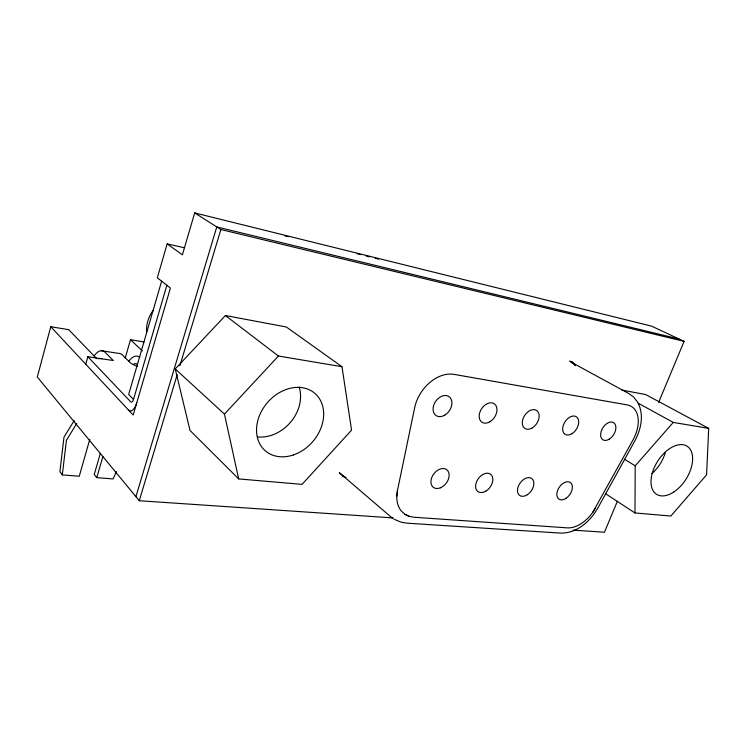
<?xml version="1.0" encoding="UTF-8"?>
<svg xmlns="http://www.w3.org/2000/svg" width="746" height="746" viewBox="0 0 746 746"><rect width="100%" height="100%" fill="white"/><g stroke="black" fill="none" stroke-linecap="round" stroke-linejoin="round"><path stroke-width="1.12" d="M634.977 512.959L635.219 465.821L673.256 422.413L708.7 428.372L706.593 474.81L670.841 516.036L634.977 512.959L605.724 493.815M396.788 496.295L397.431 490.663L414.655 407.736A34.409 24.926 -55.8 0 1 454.165 374.389L627.134 404.892A30.166 18.958 -58 0 1 633.009 439.954L592.613 512.586A29.775 18.669 -55.3 0 1 567.277 527.86L413.89 517.239L409.312 516.391L405.059 514.376L401.441 511.187A33.477 23.583 -52 0 1 396.788 496.295L397.478 490.42M89.8 439.263L79.272 476.246L62.31 474.904L66.422 440.28L76.707 423.532M96.719 358.705L68.744 329.667L50.775 326.739L37.3 377.019L139.26 500.725L393.319 517.938M85.762 364.216L87.841 356.728L113.289 360.523L105.298 352.466A27.36 11.274 -82.1 0 0 94.229 355.87M125.207 358.145L130.494 339.738L143.987 341.929M100.374 453.242L94.257 474.456L96.775 477.645L113.075 478.941L116.413 471.593M96.775 477.645L102.864 456.571M184.15 247.719L167.151 243.895L157.331 277.773L170.405 288.077L133.17 415.018L50.775 326.739M161.63 281.158L128.676 394.457L133.487 399.474A4.401 1.921 -82.4 0 1 130.699 401.814L87.841 356.728M133.487 399.474L166.862 285.289M658.587 402.495L684.091 341.379L651.706 326.179L194.697 212.918L182.378 254.815L167.151 243.895M135.912 496.659L216.778 226.933L679.084 339.029M139.26 500.725L177.212 374.613M179.898 365.689L220.872 229.526L194.697 212.918M665.19 452.953C662.756 460.841 658.205 468.115 651.929 473.514M617.427 501.144L604.447 532.243L573.124 530.117M74.218 420.52L63.979 437.184L59.913 471.668L62.31 474.904M592.613 512.586L595.69 507.737M238.692 478.932L224.462 414.123L278.435 356.029L341.976 366.715L351.571 430.125L302.065 484.368L238.692 478.932L190.016 430.423L175.235 368.934L225.404 315.53L286.324 326.99L341.976 366.715M257.575 436.951C282.958 439.189 306.578 411.699 299.193 387.025M101.297 350.713L118.493 353.362A27.08 11.488 -82.1 0 1 122.577 355.115L130.382 362.77A10.062 2.667 16 0 0 137.534 366.351M621.716 390.046L645.635 394.541L708.7 428.372M220.872 229.526L684.091 341.379M284.776 235.885L288.161 236.724M357.129 253.78L360.523 254.619M366.174 256.018L369.568 256.857M375.219 258.256L378.614 259.095M393.869 519.151L400.854 522.116L406.691 523.151L559.92 533.064C576.266 533.847 590.142 521.594 597.77 508.147L634.967 440.644C640.954 429.51 644.05 415.494 638.352 403.623M346.032 477.459L342.33 475.724L344.214 476.927L339.411 472.759L392.433 518.218M404.994 514.33L409.312 516.391M637.737 402.933L673.256 422.413M624.393 459.228L635.219 465.821M225.404 315.53L278.435 356.029M175.235 368.934L224.462 414.123M130.494 339.738L142.374 350.9M574.187 364.421L572.145 361.866L575.39 365.055L569.795 361.073L573.861 363.927L572.107 362.687L628.626 393.44L633.596 397.003L637.718 402.29M575.203 365.326L574.513 363.722L575.325 365.624M136.742 402.859A13.195 5.772 -82.4 0 1 128.359 409.852M98.724 358.882A19.536 8.047 -82.1 0 1 101.922 358.779M128.937 361.083A26.8 11.703 -82.1 0 1 139.772 357.306M133.627 364.076A19.144 8.355 -82.1 0 1 136.947 364.001M146.636 332.641A31.854 27.872 -46.8 0 1 153.089 310.448M293.411 454.939A37.934 29.905 -49.2 0 0 317.376 395.874A37.934 29.905 -49.2 0 0 259.524 415.466A37.934 29.905 -49.2 0 0 293.411 454.939M673.908 491.922A28.479 16.776 -57.6 0 0 688.707 447.507A28.479 16.776 -57.6 0 0 652.815 471.36A28.479 16.776 -57.6 0 0 673.908 491.922M565.972 498.347A10.08 6.425 -55.4 0 0 570.55 482.681A10.08 6.425 -55.4 0 0 557.262 491.409A10.08 6.425 -55.4 0 0 565.972 498.347M527.282 494.757A10.397 6.826 -54.7 0 0 531.805 478.587A10.397 6.826 -54.7 0 0 517.892 487.558A10.397 6.826 -54.7 0 0 527.282 494.757M486.122 490.943A10.724 7.273 -53.9 0 0 490.56 474.223A10.724 7.273 -53.9 0 0 475.976 483.455A10.724 7.273 -53.9 0 0 486.122 490.943M440.42 487.8A11.087 7.768 -52.8 0 0 447.721 470.651A11.087 7.768 -52.8 0 0 431.943 477.076A11.087 7.768 -52.8 0 0 440.42 487.8M609.417 439.058A10.118 6.397 -58 0 0 614.21 423.094A10.118 6.397 -58 0 0 601.155 431.505A10.118 6.397 -58 0 0 609.417 439.058M572.079 433.631A10.425 6.807 -57.6 0 0 576.835 417.145A10.425 6.807 -57.6 0 0 563.165 425.78A10.425 6.807 -57.6 0 0 572.079 433.631M532.355 427.859A10.742 7.264 -57.2 0 0 537.055 410.804A10.742 7.264 -57.2 0 0 522.722 419.69A10.742 7.264 -57.2 0 0 532.355 427.859M490.01 421.704A11.097 7.758 -56.6 0 0 494.626 404.043A11.097 7.758 -56.6 0 0 479.575 413.191A11.097 7.758 -56.6 0 0 490.01 421.704M444.775 415.13A11.47 8.309 -55.8 0 0 449.288 396.825A11.47 8.309 -55.8 0 0 433.445 406.234A11.47 8.309 -55.8 0 0 444.775 415.13"/></g></svg>
